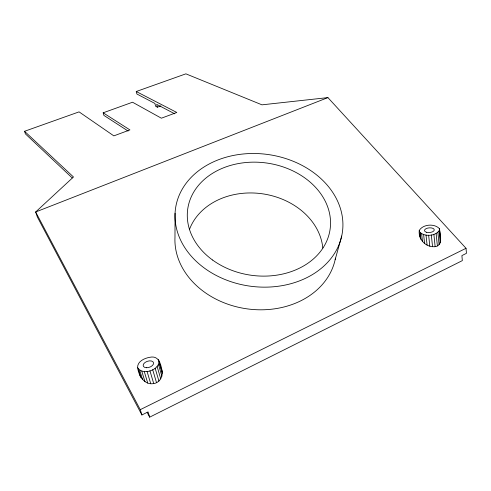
<?xml version="1.0" encoding="UTF-8"?>
<svg xmlns="http://www.w3.org/2000/svg" width="491" height="491" viewBox="0 0 491 491"><rect width="100%" height="100%" fill="white"/><g stroke="black" fill="none" stroke-linecap="round" stroke-linejoin="round"><path stroke-width="0.74" d="M175.066 213.26L174.974 237.27A81.064 65.413 8.6 0 0 247.93 308.974A81.064 65.413 8.6 0 0 335.476 258.125M160.68 367.556C164.442 373.571 160.968 382.52 153.738 383.606C144.274 385.275 138.591 375.621 137.597 367.501C137.419 361.339 144.501 358.209 149.681 357.319C159.152 355.097 160.901 364.518 162.245 371.761M419.265 230.439C418.191 238.571 424.519 246.046 432.553 246.697C443.514 247.795 440.58 235.416 439.402 228.653C434.541 223.319 422.966 224.135 419.265 230.439L419.394 231.703C424.138 237.202 436.026 236.349 439.586 229.923M420.063 233.458L419.989 237.036M335.175 259.592L341.705 236.054A84.28 66.432 8.1 0 0 229.929 156.212A84.28 66.432 8.1 0 0 205.256 268.724A84.28 66.432 8.1 0 0 341.705 236.054M137.597 367.501C142.335 375.861 159.164 370.337 159.145 361.051M147.153 412.434L149.675 417.16L462.332 260.617L461.896 255.602L466.45 253.331L466.027 248.293L327.92 97.605L261.967 104.835L185.886 73.84L136.252 91.51L136.903 94.014L154.917 103.448L155.629 106.277L157.372 107.191L160.919 105.896M136.252 91.51L176.797 112.47L161.379 118.202L132.539 102.226L103.178 112.801L129.906 129.9L113.844 135.872L79.063 111.874L24.55 131.287L73.484 176.987L35.659 211.983L37.359 217.016L141.911 414.963L148.061 411.906L149.675 417.16M141.911 414.963L140.26 409.666L466.027 248.293M327.92 97.605L35.659 211.983L140.26 409.666M174.778 113.832L156.66 104.35L157.372 107.191M128.108 131.048L103.908 115.403L103.178 112.801M72.189 177.908L25.397 133.859L24.55 131.287M138.327 369.072L140.782 377.131M139.88 374.989L140.518 377.088M141.776 371.165L144.968 381.691M139.751 370.324L142.586 379.66M144.268 371.534L147.748 383.084M147.048 371.405L150.743 383.735M149.927 370.785L153.738 383.606M152.695 369.711L156.531 382.698M155.156 368.268L158.918 381.084M157.145 366.556L160.741 378.874M158.347 359.516L160.471 366.826M159.207 362.818L162.251 373.32M158.525 364.696L161.877 376.223M440.679 240.903L439.402 228.653M139.401 372.068L139.665 374.289M420.204 232.875L420.922 239.338M423.629 234.618L424.598 243.511M421.646 233.869L422.493 241.547M426.016 235.06L427.096 245.095M428.637 235.171L429.809 246.181M431.325 234.937L432.553 246.697M433.878 234.379L435.136 246.605M436.118 233.526L437.377 245.911M439.071 231.218L440.243 242.953M437.892 232.452L439.114 244.665M189.428 229.549A68.476 55.544 8.7 0 1 262.022 193.742A68.476 55.544 8.7 0 1 322.808 247.998M146.459 367.741A5.401 3.161 -18.4 0 0 153.548 362.726A5.401 3.161 -18.4 0 0 145.14 362.413A5.401 3.161 -18.4 0 0 146.459 367.741M426.667 232.311A4.904 2.351 -4.5 0 0 434.265 230.058A4.904 2.351 -4.5 0 0 427.231 228.205A4.904 2.351 -4.5 0 0 426.667 232.311M212.572 260.021A71.901 56.643 8.1 0 0 329.393 233.065A71.901 56.643 8.1 0 0 234.79 164.313A71.901 56.643 8.1 0 0 212.572 260.021"/></g></svg>
